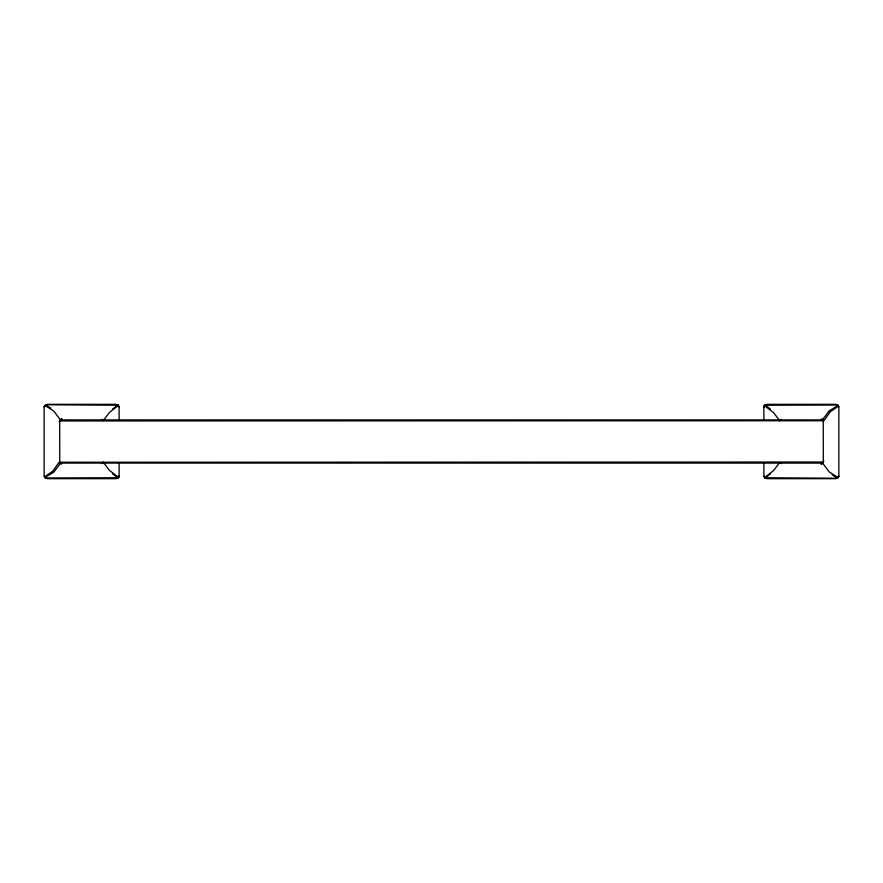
<?xml version="1.0" encoding="UTF-8"?>
<svg xmlns="http://www.w3.org/2000/svg" width="883" height="883" viewBox="0 0 883 883"><rect width="100%" height="100%" fill="white"/><g stroke="black" fill="none" stroke-linecap="round" stroke-linejoin="round"><path stroke-width="1.32" d="M59.139 421.864L61.909 418.741L59.702 419.955L59.746 463.332L61.655 463.939L59.139 462.162L52.848 471.125L44.58 476.853M823.861 461.136L821.091 464.259L823.298 463.045L823.254 419.668L821.345 419.061L823.861 420.838L830.152 411.875L838.42 406.147M44.26 406.886L45.199 405.551L53.852 411.147L60.176 419.591M822.824 463.409L829.148 471.853L837.801 477.449L838.74 476.114M118.576 477.736L119.006 476.069M763.994 406.931L764.424 405.264M44.625 405.507L46.965 404.778L118.587 405.264M838.375 477.493L836.035 478.222L764.413 477.736M118.587 477.725L45.298 477.957L44.15 476.279L44.15 406.732L45.298 405.043M837.702 477.957L838.85 476.268L838.85 406.721L837.702 405.043L764.413 405.275M119.117 462.637L119.117 476.268L117.958 477.913L115.883 478.685L47.163 478.674M763.883 420.363L763.883 406.732L765.042 405.087L767.117 404.315L835.837 404.326M103.421 462.306L101.7 463.619L103.3 462.295L109.426 470.385L118.686 477.427M779.579 420.694L781.3 419.381L779.7 420.705L773.574 412.615L764.314 405.573M112.549 409.006L116.953 405.904M766.047 477.096L770.451 473.994M60.077 420.021L61.578 419.061M821.422 463.939L822.923 462.979M60.044 420.97L822.901 420.75M822.956 462.03L60.099 462.25M44.15 406.732L44.845 406.633M118.432 476.367L119.117 476.268M763.883 406.732L764.568 406.633M838.155 476.367L838.85 476.268M47.163 404.326L115.883 404.315L117.958 405.087L119.117 406.721L119.117 420.352M61.059 419.9L821.72 419.911M61.28 463.089L821.941 463.1M835.837 478.674L767.117 478.685L765.042 477.913L763.883 476.279L763.883 462.648M838.166 406.621L838.85 406.721M763.883 476.279L764.568 476.379M118.432 406.621L119.117 406.721M44.15 476.279L44.834 476.379M837.702 405.043L838.375 405.33L829.192 410.816L822.79 419.403M45.298 477.957L44.625 477.67L53.808 472.184L60.21 463.597M832.073 474.833L836.444 477.317M46.556 405.683L50.927 408.167M766.047 405.904L770.451 409.006M112.549 473.994L116.953 477.096M779.568 462.471L781.3 463.619L779.678 462.471L773.541 470.573L764.424 477.736M103.432 420.529L101.7 419.381L103.322 420.529L109.459 412.427L118.576 405.264"/></g></svg>
